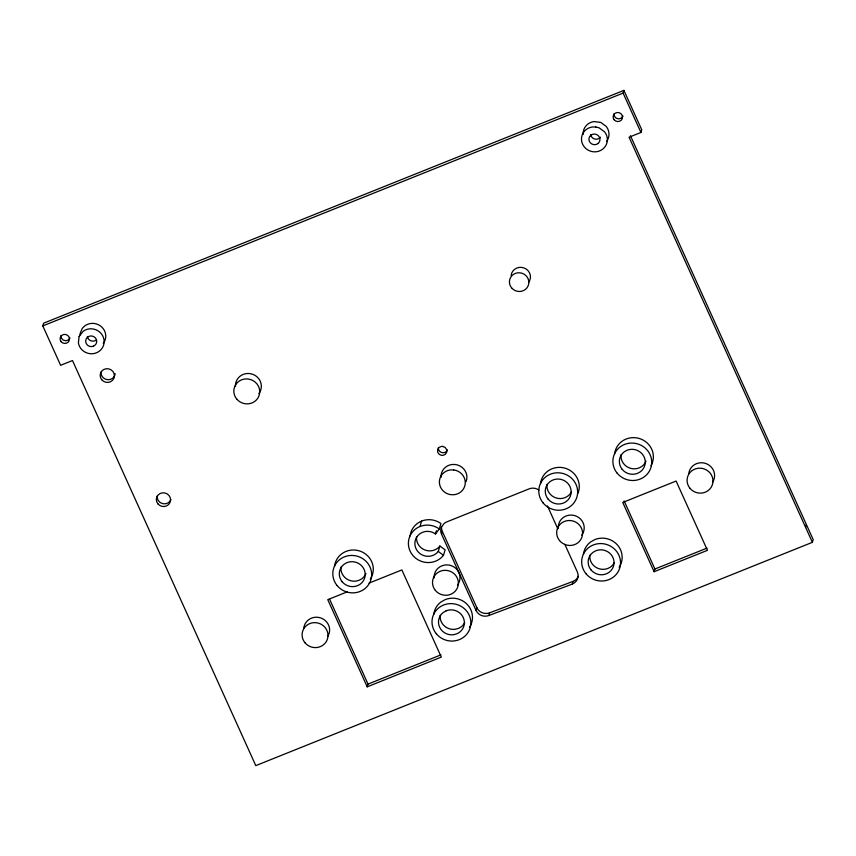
<?xml version="1.0" encoding="UTF-8"?>
<svg xmlns="http://www.w3.org/2000/svg" width="856" height="856" viewBox="0 0 856 856"><rect width="100%" height="100%" fill="white"/><g stroke="black" fill="none" stroke-linecap="round" stroke-linejoin="round"><path stroke-width="1.28" d="M80.207 333.145L82.369 328.223L84.712 325.922A13.001 12.444 16.7 0 1 101.778 327.035A13.001 12.444 16.7 0 1 103.276 343.47M42.8 325.911L43.613 323.194L623.906 90.372L641.733 129.759L640.919 132.466L629.064 137.228L812.387 542.319L255.794 765.628L72.482 360.536L60.626 365.298L42.8 325.911L623.093 93.079L623.906 90.372M369 583.118L401.86 569.936L441.311 657.098L367.213 686.833L368.026 684.115L329.678 599.371M419.975 526.526L421.601 521.09M416.562 536.755A13.001 12.444 16.7 0 0 424.758 549.937A13.001 12.444 16.7 0 0 439.898 546.032L445.12 549.841L443.494 555.266L438.261 551.457A13.001 12.444 16.7 0 1 420.157 553.725A13.001 12.444 16.7 0 1 417.364 536.22A13.001 12.444 16.7 0 1 435.469 533.951L436.442 530.688M435.469 533.951L439.299 528.997L440.926 523.572A19.506 18.661 16.7 0 0 410.12 535.931M564.821 544.288L577.297 571.851A9.748 9.33 16.7 0 1 572.322 584.07L488.851 615.518A9.748 9.33 16.7 0 1 476.043 610.424L441.557 534.23L442.37 531.512A9.748 9.33 16.7 0 1 441.6 526.707M438.261 551.457L439.898 546.032M476.043 610.424L476.856 607.707L442.37 531.512M488.851 615.518L489.664 612.8L573.135 581.363A9.748 9.33 16.7 0 0 578.271 576.302M572.322 584.07L573.135 581.363M654.102 571.722L622.751 502.451L676.101 481.051L707.452 550.322L654.102 571.722L654.915 569.005L624.12 500.953M805.592 527.317L806.406 524.6M812.387 542.319L813.2 539.612L630.433 135.73M347.161 591.881L327.773 599.66L367.213 686.833M368.026 684.115L440.883 654.883M654.915 569.005L707.024 548.108M623.093 93.079L640.919 132.466M547.455 505.917L557.77 528.708M79.94 334.193L79.961 335.006M96.268 340.067A5.521 5.286 16.7 0 1 95.037 340.752L93.668 341.105A5.521 5.286 16.7 0 1 88.532 339.072L87.783 337.874A5.521 5.286 16.7 0 1 87.376 336.526M623.018 116.052A4.708 4.505 16.7 0 1 613.966 113.709M606.519 141.561A13.001 12.444 16.7 0 0 606.155 126.356L600.752 122.408L594.085 121.563A13.001 12.444 16.7 0 0 583.139 134.467M69.989 337.938A4.708 4.505 16.7 0 1 60.937 335.595M600.505 137.174A5.521 5.286 16.7 0 1 599.51 138.158L598.28 138.843A5.521 5.286 16.7 0 1 590.619 134.627M235.475 386.495A13.001 12.444 16.7 0 1 252.017 374.061A13.001 12.444 16.7 0 1 258.854 393.589M511.107 275.45A9.748 9.33 16.7 0 1 524.279 268.046A9.748 9.33 16.7 0 1 528.601 282.405M441.022 477.402A13.001 12.444 16.7 0 1 451.968 464.498L455.349 464.508A13.001 12.444 16.7 0 1 466.028 481.682M303.794 628.037A13.001 12.444 16.7 0 1 320.829 617.968A13.001 12.444 16.7 0 1 327.752 636.425M688.78 473.582A13.001 12.444 16.7 0 1 705.815 463.503A13.001 12.444 16.7 0 1 712.738 481.96M558.326 528.077A13.001 12.444 16.7 0 1 574.868 515.644A13.001 12.444 16.7 0 1 581.706 535.171M434.153 577.896A13.001 12.444 16.7 0 1 450.695 565.474A13.001 12.444 16.7 0 1 457.521 584.99M447.388 449.935A4.708 4.505 16.7 0 1 443.729 452.685L442.499 452.674A4.708 4.505 16.7 0 1 438.347 447.592M538.873 490.071A9.748 9.33 16.7 0 0 529.222 488.83L446.532 522L444.36 523.219L441.386 527.061A9.748 9.33 16.7 0 0 441.557 534.23M489.664 612.8A9.748 9.33 16.7 0 1 476.856 607.707M571.466 491.868A13.001 12.444 16.7 0 1 556.229 497.989A13.001 12.444 16.7 0 1 546.963 484.432M646.013 461.159A13.001 12.444 16.7 0 1 630.861 468.414A13.001 12.444 16.7 0 1 621.06 454.707M365.94 573.531A13.001 12.444 16.7 0 1 350.8 580.785A13.001 12.444 16.7 0 1 340.988 567.079M540.532 483.608A19.506 18.661 16.7 0 1 564.457 468.007A19.506 18.661 16.7 0 1 577.961 493.291M614.619 453.883A19.506 18.661 16.7 0 1 639.774 438.636A19.506 18.661 16.7 0 1 650.977 465.76M443.494 555.266A19.506 18.661 16.7 0 1 416.326 558.679A19.506 18.661 16.7 0 1 412.132 532.411A19.506 18.661 16.7 0 1 439.299 528.997M334.546 566.255A19.506 18.661 16.7 0 1 360.301 551.211A19.506 18.661 16.7 0 1 370.263 579.17M464.69 622.697A13.001 12.444 16.7 0 1 458.292 628.465L455.039 629.299A13.001 12.444 16.7 0 1 440.187 615.261M469.452 627.352A19.506 18.661 16.7 0 0 467.804 605.064A19.506 18.661 16.7 0 0 445.227 599.596L440.894 602.035A19.506 18.661 16.7 0 0 433.746 614.437M619.123 567.303A19.506 18.661 16.7 0 0 617.476 545.015A19.506 18.661 16.7 0 0 594.899 539.548L590.554 541.987A19.506 18.661 16.7 0 0 583.418 554.388M614.351 562.649A13.001 12.444 16.7 0 1 599.114 568.769A13.001 12.444 16.7 0 1 589.848 555.212M170.911 499.594A7.148 6.837 16.7 0 1 157.183 496.041M115.186 373.751A7.148 6.837 16.7 0 1 107.332 379.647A7.148 6.837 16.7 0 1 101.019 371.932M79.116 336.472L78.388 342.882A13.001 12.444 16.7 0 0 95.369 353.196A13.001 12.444 16.7 0 0 102.549 335.531A13.001 12.444 16.7 0 0 83.075 331.358L79.116 336.472M597.884 143.583L596.653 144.279A5.521 5.286 16.7 0 1 589.399 141.39A5.521 5.286 16.7 0 1 592.213 134.467A5.521 5.286 16.7 0 1 599.468 137.345L599.874 138.683A5.521 5.286 16.7 0 1 597.884 143.583M446.211 610.799L443.322 612.425A13.001 12.444 16.7 0 0 439.577 627.106A13.001 12.444 16.7 0 0 453.413 634.735L456.655 633.889A13.001 12.444 16.7 0 0 463.289 617.593A13.001 12.444 16.7 0 0 446.211 610.799M93.411 346.188L92.031 346.541A5.521 5.286 16.7 0 1 86.905 344.497L86.156 343.299A5.521 5.286 16.7 0 1 88.971 336.365A5.521 5.286 16.7 0 1 96.236 339.254A5.521 5.286 16.7 0 1 93.411 346.188M595.84 126.998L592.459 126.988A13.001 12.444 16.7 0 0 582.166 143.102A13.001 12.444 16.7 0 0 600.666 150.453A13.001 12.444 16.7 0 0 604.529 131.792L599.125 127.844L595.84 126.998M442.702 446.425L441.482 446.415A4.708 4.505 16.7 0 0 441.685 455.392L442.916 455.392A4.708 4.505 16.7 0 0 442.702 446.425M453.723 469.933L450.342 469.933A13.001 12.444 16.7 0 0 439.374 482.292A13.001 12.444 16.7 0 0 450.919 494.693L454.301 494.693A13.001 12.444 16.7 0 0 465.279 482.335A13.001 12.444 16.7 0 0 453.723 469.933M614.159 119.776A4.708 4.505 16.7 0 0 622.205 118.77A4.708 4.505 16.7 0 0 617.101 112.532A4.708 4.505 16.7 0 0 614.159 119.776M61.129 341.662A4.708 4.505 16.7 0 0 69.176 340.645A4.708 4.505 16.7 0 0 64.072 334.418A4.708 4.505 16.7 0 0 61.129 341.662M236.673 398.982A13.001 12.444 16.7 0 0 258.844 396.2A13.001 12.444 16.7 0 0 244.795 379.015A13.001 12.444 16.7 0 0 236.673 398.982M511.556 287.809A9.748 9.33 16.7 0 0 528.195 285.722A9.748 9.33 16.7 0 0 517.655 272.829A9.748 9.33 16.7 0 0 511.556 287.809M304.939 642.706A13.001 12.444 16.7 0 0 327.12 639.924A13.001 12.444 16.7 0 0 313.061 622.74A13.001 12.444 16.7 0 0 304.939 642.706M689.925 488.241A13.001 12.444 16.7 0 0 712.106 485.459A13.001 12.444 16.7 0 0 698.047 468.275A13.001 12.444 16.7 0 0 689.925 488.241M559.524 540.564A13.001 12.444 16.7 0 0 581.706 537.782A13.001 12.444 16.7 0 0 567.646 520.598A13.001 12.444 16.7 0 0 559.524 540.564M435.351 590.383A13.001 12.444 16.7 0 0 457.521 587.601A13.001 12.444 16.7 0 0 443.472 570.417A13.001 12.444 16.7 0 0 435.351 590.383M548.118 499.102A13.001 12.444 16.7 0 0 570.289 496.32A13.001 12.444 16.7 0 0 556.24 479.135A13.001 12.444 16.7 0 0 548.118 499.102M622.205 469.377A13.001 12.444 16.7 0 0 644.386 466.595A13.001 12.444 16.7 0 0 630.326 449.411A13.001 12.444 16.7 0 0 622.205 469.377M342.143 581.738A13.001 12.444 16.7 0 0 364.314 578.956A13.001 12.444 16.7 0 0 350.265 561.782A13.001 12.444 16.7 0 0 342.143 581.738M543.068 502.889A19.506 18.661 16.7 0 0 576.334 498.716A19.506 18.661 16.7 0 0 555.244 472.94A19.506 18.661 16.7 0 0 543.068 502.889M617.165 473.165A19.506 18.661 16.7 0 0 650.421 468.992A19.506 18.661 16.7 0 0 629.342 443.215A19.506 18.661 16.7 0 0 617.165 473.165M337.093 585.536A19.506 18.661 16.7 0 0 370.348 581.363A19.506 18.661 16.7 0 0 349.269 555.587A19.506 18.661 16.7 0 0 337.093 585.536M585.953 573.67A19.506 18.661 16.7 0 0 619.22 569.497A19.506 18.661 16.7 0 0 598.13 543.721A19.506 18.661 16.7 0 0 585.953 573.67M436.282 633.718A19.506 18.661 16.7 0 0 469.548 629.545A19.506 18.661 16.7 0 0 448.469 603.769A19.506 18.661 16.7 0 0 436.282 633.718M591.004 569.882A13.001 12.444 16.7 0 0 613.174 567.1A13.001 12.444 16.7 0 0 599.125 549.916A13.001 12.444 16.7 0 0 591.004 569.882M157.9 503.842A7.148 6.837 16.7 0 0 170.098 502.312A7.148 6.837 16.7 0 0 162.362 492.853A7.148 6.837 16.7 0 0 157.9 503.842M101.736 379.732A7.148 6.837 16.7 0 0 113.934 378.202A7.148 6.837 16.7 0 0 106.208 368.743A7.148 6.837 16.7 0 0 101.736 379.732"/></g></svg>
